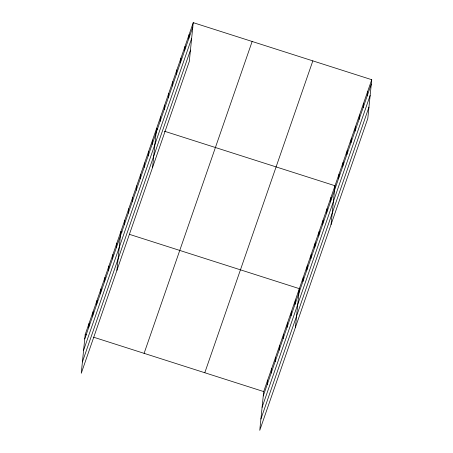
<?xml version="1.0" encoding="UTF-8"?>
<svg xmlns="http://www.w3.org/2000/svg" width="453" height="453" viewBox="0 0 453 453"><rect width="100%" height="100%" fill="white"/><g stroke="black" fill="none" stroke-linecap="round" stroke-linejoin="round"><path stroke-width="0.68" d="M193.244 22.65L85.198 334.518L81.257 373.295L189.303 61.427L193.244 22.65L371.743 79.705L367.802 118.482L259.756 430.35L263.697 391.573L371.743 79.705M88.714 327.474L89.162 323.08M92.672 316.035L93.12 311.647M96.636 304.603L97.084 300.209M100.6 293.165L101.047 288.776M104.558 281.732L105.005 277.338M108.522 270.294L108.969 265.905M112.486 258.861L112.927 254.467M116.444 247.429L116.891 243.035M116.914 270.379L120.855 231.602L122.163 232.021M124.371 224.558L124.813 220.164M128.329 213.12L128.777 208.731M132.293 201.687L132.74 197.293M136.251 190.249L136.698 185.86M140.215 178.816L140.662 174.422M144.179 167.384L144.62 162.989M148.137 155.945L148.584 151.557M152.1 144.513L152.548 140.119M152.57 167.463L156.506 128.686L157.82 129.105M160.141 121.296L160.589 116.902M164.224 109.513L164.671 105.119M168.306 97.729L168.754 93.341M172.389 85.951L172.836 81.557M176.472 74.167L176.919 69.779M180.554 62.384L180.996 57.995M184.631 50.606L185.079 46.212M188.714 38.822L189.161 34.434M267.213 384.529L267.655 380.141M271.171 373.096L271.619 368.702M275.135 361.658L275.583 357.27M279.093 350.226L279.541 345.832M283.057 338.787L283.504 334.399M287.021 327.355L287.468 322.961M290.979 315.917L291.426 311.528M294.943 304.484L295.39 300.09M295.413 327.434L299.348 288.657L129.36 234.32M302.864 281.613L303.312 277.225M306.828 270.181L307.276 265.786M310.792 258.742L311.234 254.354M314.75 247.31L315.197 242.916M318.714 235.871L319.161 231.483M322.672 224.439L323.119 220.045M326.636 213.001L327.083 208.612M330.599 201.568L331.041 197.18M331.069 224.518L335.005 185.741L164.36 131.194M338.64 178.352L339.087 173.958M342.723 166.568L343.17 162.18M346.805 154.79L347.253 150.396M350.888 143.006L351.33 138.618M354.971 131.223L355.412 126.834M359.048 119.445L359.495 115.051M363.13 107.661L363.578 103.273M367.213 95.883L367.66 91.489M84.751 338.906L192.797 27.044M83.601 350.254L191.647 38.386M82.412 361.947L190.458 50.079M144.099 353.346L252.145 41.478M204.79 372.745L312.836 60.878M263.25 395.962L371.296 84.099M262.094 407.309L370.141 95.447M260.911 419.002L368.957 107.14M85.198 334.518L86.506 334.931M93.709 337.236L263.697 391.573"/></g></svg>
